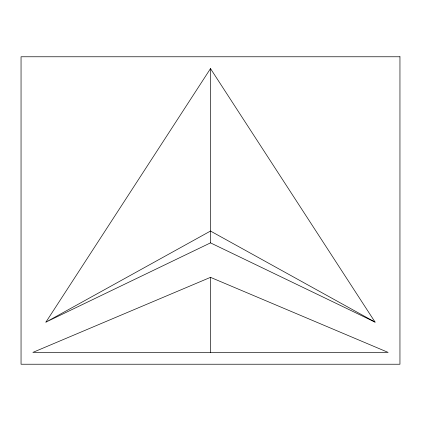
<?xml version="1.0" encoding="UTF-8"?>
<svg xmlns="http://www.w3.org/2000/svg" width="421" height="421" viewBox="0 0 421 421"><rect width="100%" height="100%" fill="white"/><g stroke="black" fill="none" stroke-linecap="round" stroke-linejoin="round"><path stroke-width="0.63" d="M45.921 322.118L210.5 68.602L375.079 322.118L210.5 242.875L45.91 322.118L210.5 231.05L375.079 322.118M210.5 277.344L32.875 352.398L388.136 352.398L210.5 277.344L210.5 352.398M210.5 68.602L210.5 242.875M399.95 56.772L21.05 56.772L21.05 364.228L399.95 364.228L399.95 56.772"/></g></svg>
